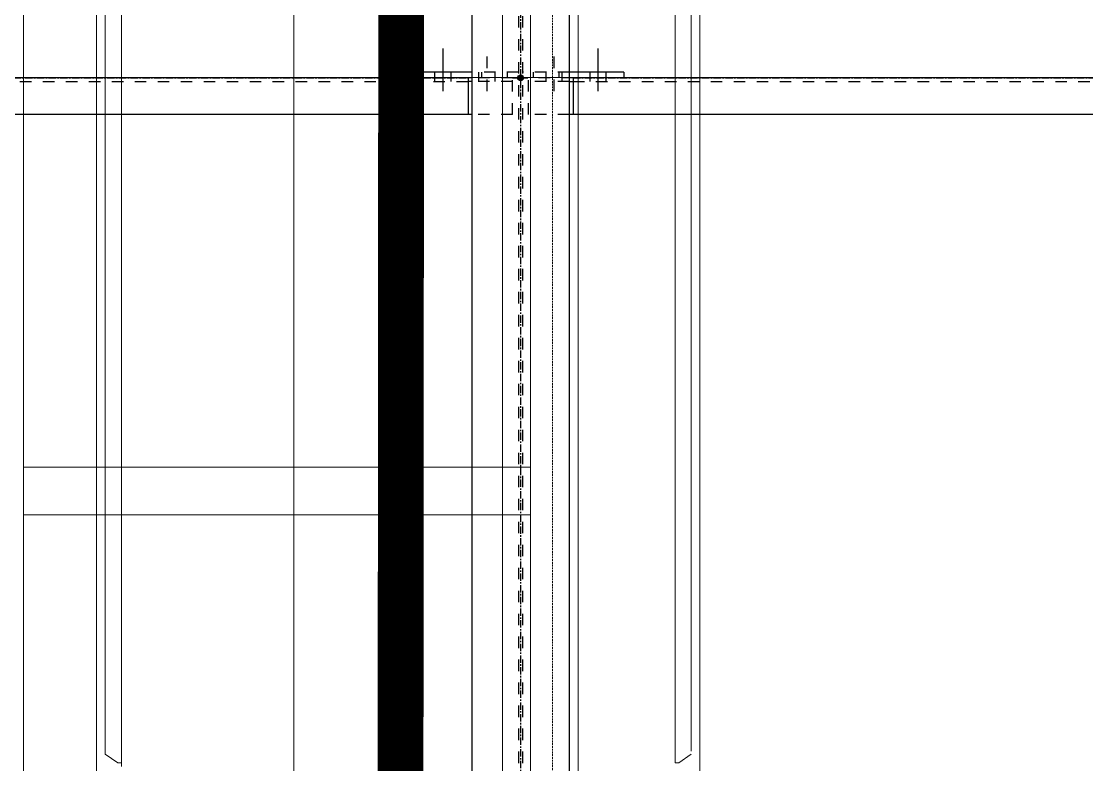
# Model space of a CAD drawing. Header units: inches. Extents: x 209270 to 234360, y -180214 to -150194.
# Drawn here: x 219497 to 220952, y -162501 to -161487 of the extents above; entities that cross this region are included whole.
import ezdxf

# ---------------------------------------------------------------- set-up
doc = ezdxf.new("R2010")
doc.units = ezdxf.units.IN
doc.header["$LTSCALE"] = 10
doc.header["$MEASUREMENT"] = 0
for name, pattern in [('CENTER', [2, 1.25, -0.25, 0.25, -0.25]), ('DXK_LINE_DOT2', [3.9198, 1.9599, -1.9599]), ('HIDDEN', [0.375, 0.25, -0.125])]:
    doc.linetypes.add(name, pattern=pattern)
doc.layers.get('0').update_dxf_attribs({"color": 1})
for name, color, linetype in [('$AUDIT_BAD_LAYER1', 1, 'Continuous'), ('_BLUE_0', 5, 'Continuous'), ('_BLUE_1', 5, 'Continuous'), ('_BLUE_2', 5, 'Continuous'), ('_BLUE_4', 5, 'Continuous')]:
    doc.layers.add(name, color=color, linetype=linetype)
for name, color, linetype, lineweight in [('All Bought', 1, 'Continuous', 9), ('CEN', 1, 'CENTER', 9), ('DIM', 1, 'Continuous', 13), ('DIM.', 1, 'Continuous', 13), ('HIDDDEN', 1, 'HIDDEN', 9), ('hoist', 1, 'Continuous', 9), ('MAIN OBJECT', 1, 'Continuous', 18)]:
    doc.layers.add(name, color=color, linetype=linetype, lineweight=lineweight)

# ---------------------------------------------------------------- blocks, each defined once
blk = doc.blocks.new('A$VNI7697676')
at = {"layer": 'All Bought'}
for p, q in [((0, 1615), (0, -1615)), ((-412, 1200), (-412, 0)), ((412, 1200), (412, 0)), ((-142.5, 986.9), (-142.5, 0)), ((142.5, 986.9), (142.5, 0)), ((-378, 935), (-378, 0)), ((378, 935), (378, 0)), ((-400, 923.1), (-400, 0)), ((400, 923.1), (400, 0)), ((412, 0), (-412, 0)), ((-412, -1200), (-412, 0)), ((-400, -923.1), (-400, 0)), ((-378, -935), (-378, 0)), ((-142.5, -986.9), (-142.5, 0)), ((142.5, -986.9), (142.5, 0)), ((378, -935), (378, 0)), ((400, -918.9), (400, 0)), ((412, -1200), (412, 0)), ((-383, -935), (-400, -923.1)), ((383, -935), (400, -923.1)), ((-383, -935), (-378, -935)), ((-378, -940), (-378, -935)), ((383, -935), (378, -935))]:
    blk.add_line(p, q, dxfattribs=at)
blk = doc.blocks.new('A$Ccd523e08')
at = {"layer": 'MAIN OBJECT'}
blk.add_circle((0, 0), 10, dxfattribs=at)
at = {"layer": 'DIM', "xscale": -1}
blk.add_blockref('A$VNI7697676', (0, 0), dxfattribs=at)
blk = doc.blocks.new('A$Cdf87a385')
at = {"layer": 'HIDDDEN'}
blk.add_line((-910.7, -1770.2), (-910.7, 1770.2), dxfattribs=at)
at = {"layer": 'MAIN OBJECT'}
for p, q in [((-945.7, -1825.2), (-945.7, 1825.2)), ((-880.7, -1760.2), (-880.7, 1760.2)), ((-188.6, -1760.2), (-188.6, 1760.2)), ((-188.6, 595.7), (-880.7, 595.8)), ((-188.6, 530.7), (-880.7, 530.8))]:
    blk.add_line(p, q, dxfattribs=at)
blk = doc.blocks.new('A$C67244592')
at = {"layer": 'hoist', "lineweight": 0, "const_width": 62.5}
blk.add_lwpolyline([(0, -500), (4.3, 5159.9, 0.081795), (-153.3, 6122), (-1342.4, 9643.9, -0.081584), (-1500.1, 10603.6), (-1500.1, 15050)], format="xyb", dxfattribs=at)
blk = doc.blocks.new('MECH_DRAWING')
at = {"layer": 'CEN'}
blk.add_line((220011.9, -161563.7), (232509.3, -161563.7), dxfattribs=at)
at = {"layer": '$AUDIT_BAD_LAYER1', "color": 1, "rotation": 180.0000473434895}
blk.add_blockref('A$Cdf87a385', (219311.9, -161564.7, 0.8), dxfattribs=at)
at = {"layer": 'DIM', "xscale": -1}
blk.add_blockref('A$Ccd523e08', (220011.9, -161563.7, 0.8), dxfattribs=at)
at = {"layer": 'DIM.'}
blk.add_blockref('A$C67244592', (220011.9, -166263.7), dxfattribs=at)
blk = doc.blocks.new('Part-116860372-114984 - 114867')
at = {"layer": '_BLUE_1', "linetype": 'DXK_LINE_DOT2'}
for p, q in [((13617.3, 18964.6), (13617.3, 15470.2)), ((13697, 18908.3), (13697, 15470.2)), ((13704.1, 18908.3), (13704.1, 15470.2))]:
    blk.add_line(p, q, dxfattribs=at)
at = {"layer": '_BLUE_2', "linetype": 'Continuous'}
for p, q in [((13617.3, 18914.6), (13617.3, 15464)), ((13783.8, 18914.6), (13783.8, 15464))]:
    blk.add_line(p, q, dxfattribs=at)
at = {"layer": '_BLUE_4', "linetype": 'CENTER'}
blk.add_line((13700.6, 19070.8), (13700.6, 15320.8), dxfattribs=at)
blk = doc.blocks.new('Part-116860372-115031 - 114867')
at = {"layer": '_BLUE_4', "linetype": 'Continuous'}
for points in [[(12325.6, 17190.8, -1), (12325.6, 17200.8, -1)], [(13700.6, 17190.8, -1), (13700.6, 17200.8, -1)]]:
    blk.add_hatch(color=256, dxfattribs=at).paths.add_polyline_path(points)
at = {"layer": '_BLUE_1', "linetype": 'DXK_LINE_DOT2'}
for p, q in [((12339.1, 17133.3), (12339.1, 17195.8)), ((12415.1, 17195.8), (12339.1, 17195.8)), ((12408.8, 17189.6), (12339.1, 17189.6)), ((12415.1, 17189.6), (13611.1, 17189.6)), ((13687, 17195.8), (13611.1, 17195.8)), ((13687, 17189.6), (13617.3, 17189.6)), ((13687, 17133.3), (13687, 17195.8)), ((12408.8, 17133.3), (12339.1, 17133.3)), ((13687, 17133.3), (13617.3, 17133.3))]:
    blk.add_line(p, q, dxfattribs=at)
at = {"layer": '_BLUE_2', "linetype": 'Continuous'}
for p, q in [((12408.8, 17189.6), (12415.1, 17189.6)), ((13611.1, 17195.8), (12415.1, 17195.8)), ((12415.1, 17195.8), (12415.1, 17133.3)), ((13611.1, 17195.8), (13611.1, 17133.3)), ((13617.3, 17189.6), (13611.1, 17189.6)), ((13617.3, 17133.3), (12408.8, 17133.3))]:
    blk.add_line(p, q, dxfattribs=at)
at = {"layer": '_BLUE_4', "linetype": 'CENTER'}
for p, q in [((12325.6, 17195.8), (12339.1, 17195.8)), ((12415.1, 17195.8), (13611.1, 17195.8)), ((13687, 17195.8), (13700.6, 17195.8))]:
    blk.add_line(p, q, dxfattribs=at)
at = {"layer": '_BLUE_4', "linetype": 'Continuous'}
for centre in [(12325.6, 17195.8), (13700.6, 17195.8)]:
    blk.add_circle(centre, 5, dxfattribs=at)
blk = doc.blocks.new('Part-116860372-115032 - 114867')
at = {"layer": '_BLUE_4', "linetype": 'Continuous'}
for points in [[(13700.6, 17190.8, -1), (13700.6, 17200.8, -1)], [(15075.6, 17190.8, -1), (15075.6, 17200.8, -1)]]:
    blk.add_hatch(color=256, dxfattribs=at).paths.add_polyline_path(points)
at = {"layer": '_BLUE_1', "linetype": 'DXK_LINE_DOT2'}
for p, q in [((13714.1, 17133.3), (13714.1, 17195.8)), ((13790.1, 17195.8), (13714.1, 17195.8)), ((13783.8, 17189.6), (13714.1, 17189.6)), ((13790.1, 17189.6), (14986.1, 17189.6)), ((15062, 17195.8), (14986.1, 17195.8)), ((15062, 17189.6), (14992.3, 17189.6)), ((15062, 17133.3), (15062, 17195.8)), ((13783.8, 17133.3), (13714.1, 17133.3)), ((15062, 17133.3), (14992.3, 17133.3))]:
    blk.add_line(p, q, dxfattribs=at)
at = {"layer": '_BLUE_2', "linetype": 'Continuous'}
for p, q in [((13783.8, 17189.6), (13790.1, 17189.6)), ((14986.1, 17195.8), (13790.1, 17195.8)), ((13790.1, 17195.8), (13790.1, 17133.3)), ((14986.1, 17195.8), (14986.1, 17133.3)), ((14992.3, 17189.6), (14986.1, 17189.6)), ((14992.3, 17133.3), (13783.8, 17133.3))]:
    blk.add_line(p, q, dxfattribs=at)
at = {"layer": '_BLUE_4', "linetype": 'CENTER'}
for p, q in [((13700.6, 17195.8), (13714.1, 17195.8)), ((13790.1, 17195.8), (14986.1, 17195.8)), ((15062, 17195.8), (15075.6, 17195.8))]:
    blk.add_line(p, q, dxfattribs=at)
at = {"layer": '_BLUE_4', "linetype": 'Continuous'}
for centre in [(13700.6, 17195.8), (15075.6, 17195.8)]:
    blk.add_circle(centre, 5, dxfattribs=at)
blk = doc.blocks.new('Part-116860372-115617 - 114867')
at = {"layer": '_BLUE_1', "linetype": 'DXK_LINE_DOT2'}
for p, q in [((13783.8, 17205.8), (13704.1, 17205.8)), ((13722.9, 17195.8), (13722.9, 17205.8)), ((13766.6, 17195.8), (13766.6, 17205.8))]:
    blk.add_line(p, q, dxfattribs=at)
at = {"layer": '_BLUE_2', "linetype": 'Continuous'}
for p, q in [((13876.6, 17205.8), (13783.8, 17205.8)), ((13876.6, 17205.8), (13876.6, 17195.8)), ((13790.1, 17195.8), (13783.8, 17195.8))]:
    blk.add_line(p, q, dxfattribs=at)
blk = doc.blocks.new('Bolt-116860372-115618 - 114867')
at = {"layer": '_BLUE_1', "linetype": 'DXK_LINE_DOT2'}
for p, q in [((13757.9, 17173.3), (13757.9, 17245.8)), ((13744.1, 17195.8), (13744.1, 17205.8)), ((13771.6, 17195.8), (13771.6, 17205.8)), ((13744.1, 17189.6), (13744.1, 17195.8)), ((13771.6, 17189.6), (13771.6, 17195.8))]:
    blk.add_line(p, q, dxfattribs=at)
at = {"layer": '_BLUE_2', "linetype": 'Continuous'}
for p, q in [((13832.9, 17173.3), (13832.9, 17245.8)), ((13819.1, 17195.8), (13819.1, 17205.8)), ((13846.6, 17195.8), (13846.6, 17205.8)), ((13819.1, 17189.6), (13819.1, 17195.8)), ((13846.6, 17189.6), (13846.6, 17195.8))]:
    blk.add_line(p, q, dxfattribs=at)
blk = doc.blocks.new('Part-116860372-115633 - 114867')
at = {"layer": '_BLUE_1', "linetype": 'DXK_LINE_DOT2'}
for p, q in [((13697, 17205.8), (13617.3, 17205.8)), ((13634.5, 17195.8), (13634.5, 17205.8)), ((13678.3, 17195.8), (13678.3, 17205.8))]:
    blk.add_line(p, q, dxfattribs=at)
at = {"layer": '_BLUE_2', "linetype": 'Continuous'}
for p, q in [((13617.3, 17205.8), (13524.5, 17205.8)), ((13524.5, 17205.8), (13524.5, 17195.8)), ((13617.3, 17195.8), (13611.1, 17195.8))]:
    blk.add_line(p, q, dxfattribs=at)
blk = doc.blocks.new('Bolt-116860372-115634 - 114867')
at = {"layer": '_BLUE_1', "linetype": 'DXK_LINE_DOT2'}
for p, q in [((13643.3, 17173.3), (13643.3, 17245.8)), ((13629.5, 17195.8), (13629.5, 17205.8)), ((13657, 17195.8), (13657, 17205.8)), ((13629.5, 17189.6), (13629.5, 17195.8)), ((13657, 17189.6), (13657, 17195.8))]:
    blk.add_line(p, q, dxfattribs=at)
at = {"layer": '_BLUE_2', "linetype": 'Continuous'}
for p, q in [((13568.3, 17173.3), (13568.3, 17245.8)), ((13554.5, 17195.8), (13554.5, 17205.8)), ((13582, 17195.8), (13582, 17205.8)), ((13554.5, 17189.6), (13554.5, 17195.8)), ((13582, 17189.6), (13582, 17195.8))]:
    blk.add_line(p, q, dxfattribs=at)
blk = doc.blocks.new('STR_DRAWING')
at = {"layer": '_BLUE_0', "xscale": 0.8, "yscale": 0.8, "zscale": 0.8}
for name in ['Part-116860372-114984 - 114867', 'Bolt-116860372-115634 - 114867', 'Bolt-116860372-115618 - 114867', 'Part-116860372-115031 - 114867', 'Part-116860372-115633 - 114867', 'Part-116860372-115032 - 114867', 'Part-116860372-115617 - 114867']:
    blk.add_blockref(name, (971.5, 4264.2), dxfattribs=at)

msp = doc.modelspace()

# ---------------------------------------------------------------- block references
for name, p in [('MECH_DRAWING', (0, 0)), ('STR_DRAWING', (208247, -179585))]:
    msp.add_blockref(name, p)

doc.saveas('drawing.dxf')
